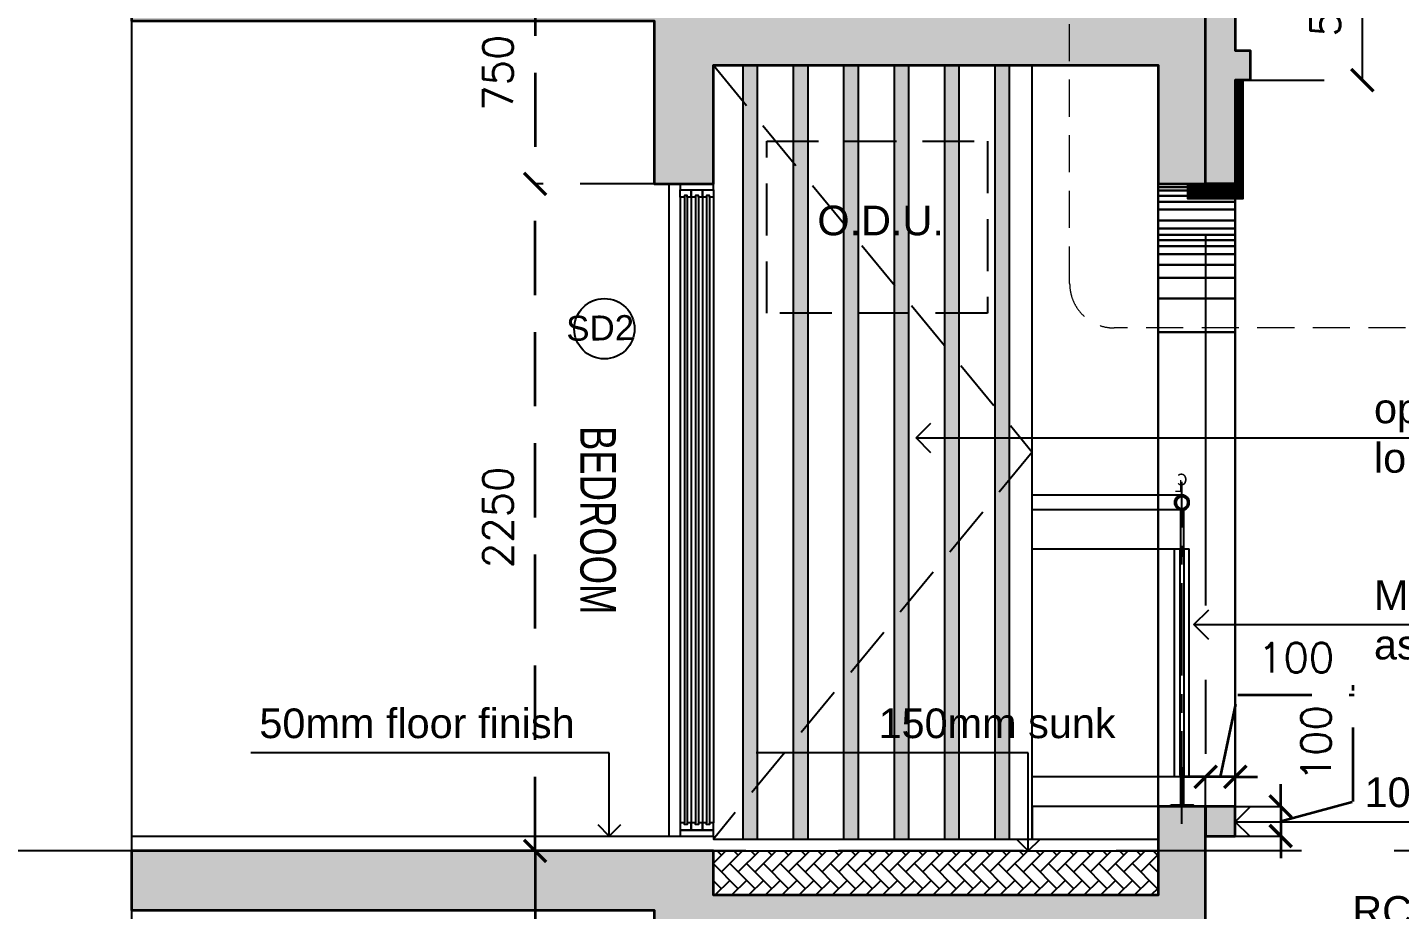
# Model space of a CAD drawing. Header units: millimetres. Extents: x 1066295 to 1300022, y -5734212 to -5454663.
# Drawn here: x 1138805 to 1143433, y -5544191 to -5541216 of the extents above; entities that cross this region are included whole.
import ezdxf
from ezdxf.enums import TextEntityAlignment as Align

# ---------------------------------------------------------------- set-up
doc = ezdxf.new("R2010")
doc.units = ezdxf.units.MM
doc.header["$LTSCALE"] = 1000
doc.header["$MEASUREMENT"] = 0
for name, pattern in [('AUDIT_D_120904163729-0', [0]), ('T9_PROFILE SECTIONS$0$( Hidden )', [0.375, 0.25, -0.125]), ('T9_PROFILE SECTIONS$0$AUDIT_D_120904163729-0', [0]), ('T9_PROFILE SECTIONS$0$CENTER', [2, 1.25, -0.25, 0.25, -0.25]), ('T9_PROFILE SECTIONS$0$HIDDEN', [0.375, 0.25, -0.125]), ('T9_PROFILE SECTIONS$0$HIDDEN2', [0.1875, 0.125, -0.0625]), ('T9_PROFILE SECTIONS$0$T10(T7 IS SIMILAR BUT MIRROR) - DIMENSION & TEXTING$0$HIDDEN', [0.375, 0.25, -0.125]), ('T9_PROFILE SECTIONS$0$T8_PROFILE SECTIONS$0$HIDDEN', [0.375, 0.25, -0.125]), ('T9_PROFILE SECTIONS$0$T8_PROFILE SECTIONS$0$PHANTOM2', [1.25, 0.625, -0.125, 0.125, -0.125, 0.125, -0.125])]:
    doc.linetypes.add(name, pattern=pattern)
doc.layers.get('0').update_dxf_attribs({"linetype": 'AUDIT_D_120904163729-0'})
for name, color, linetype in [('T9_PROFILE SECTIONS$0$a-alu frame', 4, 'Continuous'), ('T9_PROFILE SECTIONS$0$A-DIM', 2, 'Continuous'), ('T9_PROFILE SECTIONS$0$a-ele', 8, 'Continuous'), ('T9_PROFILE SECTIONS$0$A-SUNK SLAB', 251, 'T9_PROFILE SECTIONS$0$AUDIT_D_120904163729-0'), ('T9_PROFILE SECTIONS$0$a-window', 5, 'Continuous'), ('T9_PROFILE SECTIONS$0$DETAIL TEXT', 84, 'T9_PROFILE SECTIONS$0$HIDDEN'), ('T9_PROFILE SECTIONS$0$Elev 01', 8, 'Continuous'), ('T9_PROFILE SECTIONS$0$ELEV 5', 8, 'Continuous'), ('T9_PROFILE SECTIONS$0$F.F.L', 36, 'Continuous'), ('T9_PROFILE SECTIONS$0$GLASS', 5, 'Continuous'), ('T9_PROFILE SECTIONS$0$HATCH 150', 8, 'Continuous'), ('T9_PROFILE SECTIONS$0$Leader', 2, 'T9_PROFILE SECTIONS$0$AUDIT_D_120904163729-0'), ('T9_PROFILE SECTIONS$0$LEVEL', 7, 'Continuous'), ('T9_PROFILE SECTIONS$0$T10(T7 IS SIMILAR BUT MIRROR) - DIMENSION & TEXTING$0$A-DIMENSIONS', 2, 'T9_PROFILE SECTIONS$0$T10(T7 IS SIMILAR BUT MIRROR) - DIMENSION & TEXTING$0$HIDDEN'), ('T9_PROFILE SECTIONS$0$T8_PROFILE SECTIONS$0$A-BUILDING LINE TURNS HERE', 252, 'T9_PROFILE SECTIONS$0$T8_PROFILE SECTIONS$0$PHANTOM2'), ('T9_PROFILE SECTIONS$0$TEXT ROOM', 7, 'Continuous'), ('T9_PROFILE SECTIONS$0$TYPICAL UNITS$0$a-door-no', 104, 'Continuous')]:
    doc.layers.add(name, color=color, linetype=linetype)
for name, color, linetype, lineweight in [('T9_PROFILE SECTIONS$0$A-DIMENSION', 2, 'Continuous', 35), ('T9_PROFILE SECTIONS$0$A-SLAB', 3, 'Continuous', 35), ('T9_PROFILE SECTIONS$0$a-Text', 4, 'Continuous', 0), ('T9_PROFILE SECTIONS$0$ele', 1, 'Continuous', 30), ('T9_PROFILE SECTIONS$0$R0-18-10-2014-T1-1st Podium Floor Plan$0$Text', 7, 'Continuous', 0), ('T9_PROFILE SECTIONS$0$T8_PROFILE SECTIONS$0$A-DIMENSION', 2, 'Continuous', 35)]:
    doc.layers.add(name, color=color, linetype=linetype, lineweight=lineweight)
doc.styles.add('T9_PROFILE SECTIONS$0$arial', font='sanss___.ttf')
doc.styles.add('T9_PROFILE SECTIONS$0$ARIAL ARROW', font='arial.ttf')
doc.styles.add('T9_PROFILE SECTIONS$0$Romans 1', font='romans.shx', dxfattribs={"height": 100})
doc.styles.add('T9_PROFILE SECTIONS$0$RSP_TXT 500', font='swisscl.ttf', dxfattribs={"height": 250})
doc.styles.add('T9_PROFILE SECTIONS$0$T8_PROFILE SECTIONS$0$Romans 1', font='romans.shx', dxfattribs={"height": 100})
doc.styles.add('T9_PROFILE SECTIONS$0$TYPICAL UNITS$0$LODHA STANDERD', font='sanss___.ttf')
doc.dimstyles.new('T9_PROFILE SECTIONS$0$ALPINE S', dxfattribs={"dimscale": 0, "dimtxt": 100, "dimasz": 75, "dimexe": 0, "dimexo": 0, "dimgap": 75, "dimtad": 1, "dimdec": 0, "dimzin": 0, "dimdsep": 46, "dimtxsty": 'T9_PROFILE SECTIONS$0$Romans 1', "dimblk": 'T9_PROFILE SECTIONS$0$_ArchTick', "dimcen": 0.09, "dimclrd": 256, "dimclre": 256, "dimclrt": 7, "dimadec": 0, "dimazin": 0, "dimtfac": 1, "dimtdec": 0, "dimtofl": 0, "dimtmove": 1, "dimatfit": 0, "dimldrblk": 'T9_PROFILE SECTIONS$0$_Open90', "dimfxl": 1, "dimtolj": 1, "dimtzin": 0, "dimarcsym": 0})
doc.dimstyles.new('T9_PROFILE SECTIONS$0$T8_PROFILE SECTIONS$0$ALPINE S', dxfattribs={"dimscale": 0, "dimtxt": 100, "dimasz": 75, "dimexe": 0, "dimexo": 0, "dimgap": 75, "dimtad": 1, "dimdec": 0, "dimzin": 0, "dimdsep": 46, "dimtxsty": 'T9_PROFILE SECTIONS$0$T8_PROFILE SECTIONS$0$Romans 1', "dimblk": 'T9_PROFILE SECTIONS$0$T8_PROFILE SECTIONS$0$_ArchTick', "dimcen": 0.09, "dimclrd": 256, "dimclre": 256, "dimclrt": 7, "dimadec": 0, "dimazin": 0, "dimtfac": 1, "dimtdec": 0, "dimtofl": 0, "dimtmove": 1, "dimatfit": 0, "dimldrblk": 'T9_PROFILE SECTIONS$0$T8_PROFILE SECTIONS$0$_Open90', "dimfxl": 1, "dimtolj": 1, "dimtzin": 0, "dimarcsym": 0})

# ---------------------------------------------------------------- blocks, each defined once
blk = doc.blocks.new('T9_PROFILE SECTIONS$0$_ArchTick')
at = {"color": 0, "linetype": 'ByBlock', "const_width": 0.15}
blk.add_lwpolyline([(-0.5, -0.5), (0.5, 0.5)], dxfattribs=at)
blk = doc.blocks.new('*D705')
at = {"layer": 'T9_PROFILE SECTIONS$0$A-DIMENSION', "linetype": 'T9_PROFILE SECTIONS$0$HIDDEN', "lineweight": -2, "transparency": 16777216}
for p, q in [((1142663.9, -5538595.1), (1142262.2, -5538595.1)), ((1142663.9, -5539345.1), (1142262.2, -5539345.1))]:
    blk.add_line(p, q, dxfattribs=at)
at = {"layer": 'T9_PROFILE SECTIONS$0$A-DIMENSION', "linetype": 'T9_PROFILE SECTIONS$0$HIDDEN', "transparency": 16777216}
blk.add_line((1142262.2, -5538595.1), (1142262.2, -5539345.1), dxfattribs=at)
at = {"layer": 'T9_PROFILE SECTIONS$0$A-DIMENSION', "linetype": 'ByBlock', "transparency": 16777216, "xscale": 75, "yscale": 75, "zscale": 75}
for p, rotation in [((1142262.2, -5538595.1), 90), ((1142262.2, -5539345.1), 270)]:
    blk.add_blockref('T9_PROFILE SECTIONS$0$_ArchTick', p, dxfattribs=dict(at, rotation=rotation))
at = {"layer": 'T9_PROFILE SECTIONS$0$A-DIMENSION', "color": 7, "linetype": 'ByBlock', "transparency": 16777216, "insert": (1142137.2, -5538970.1), "char_height": 100, "attachment_point": 5, "rotation": 90, "style": 'T9_PROFILE SECTIONS$0$Romans 1'}
blk.add_mtext('\\A1;750', dxfattribs=at)
blk = doc.blocks.new('T9_PROFILE SECTIONS$0$_Open90')
at = {"color": 0, "linetype": 'ByBlock', "lineweight": -2}
for p, q in [((0, 0), (-1, 0)), ((-0.5, 0.5), (0, 0)), ((0, 0), (-0.5, -0.5))]:
    blk.add_line(p, q, dxfattribs=at)
blk = doc.blocks.new('T9_PROFILE SECTIONS$0$window with railing')
at = {"layer": 'T9_PROFILE SECTIONS$0$a-ele'}
blk.add_lwpolyline([(-11244.9, -340863.7), (-11244.9, -338663.7)], dxfattribs=at)
at = {"layer": 'T9_PROFILE SECTIONS$0$a-window', "color": 250}
for p, q in [((-11394.9, -338708.7), (-11394.9, -340818.7)), ((-11381.6, -338708.7), (-11381.6, -340818.7)), ((-11371.6, -338708.7), (-11371.6, -340818.7))]:
    blk.add_line(p, q, dxfattribs=at)
at = {"layer": 'T9_PROFILE SECTIONS$0$a-window', "color": 1}
for p, q in [((-11357.4, -338708.7), (-11357.4, -340818.7)), ((-11319.9, -338708.7), (-11319.9, -340818.7)), ((-11319.9, -338708.7), (-11319.9, -340818.7)), ((-11282.4, -338708.7), (-11282.4, -340818.7))]:
    blk.add_line(p, q, dxfattribs=at)
at = {"layer": 'T9_PROFILE SECTIONS$0$a-window', "color": 5}
for p, q in [((-11344.1, -338708.7), (-11344.1, -340818.7)), ((-11334.1, -338708.7), (-11334.1, -340818.7)), ((-11306.6, -338708.7), (-11306.6, -340818.7)), ((-11296.6, -338708.7), (-11296.6, -340818.7))]:
    blk.add_line(p, q, dxfattribs=at)
at = {"layer": 'T9_PROFILE SECTIONS$0$a-window', "color": 4}
for points in [[(-11394.9, -338683.7), (-11394.9, -338663.7), (-11282.4, -338663.7), (-11282.4, -338683.7)], [(-11371.6, -338708.7), (-11357.4, -338708.7), (-11357.4, -338683.7), (-11394.9, -338683.7), (-11394.9, -338708.7), (-11381.6, -338708.7), (-11381.6, -338702.7), (-11371.6, -338702.7)], [(-11334.1, -338708.7), (-11319.9, -338708.7), (-11319.9, -338683.7), (-11357.4, -338683.7), (-11357.4, -338708.7), (-11344.1, -338708.7), (-11344.1, -338702.7), (-11334.1, -338702.7)], [(-11296.6, -338708.7), (-11282.4, -338708.7), (-11282.4, -338683.7), (-11319.9, -338683.7), (-11319.9, -338708.7), (-11306.6, -338708.7), (-11306.6, -338702.7), (-11296.6, -338702.7)], [(-11371.6, -340818.7), (-11357.4, -340818.7), (-11357.4, -340843.7), (-11394.9, -340843.7), (-11394.9, -340818.7), (-11381.6, -340818.7), (-11381.6, -340824.7), (-11371.6, -340824.7)], [(-11334.1, -340818.7), (-11319.9, -340818.7), (-11319.9, -340843.7), (-11357.4, -340843.7), (-11357.4, -340818.7), (-11344.1, -340818.7), (-11344.1, -340824.7), (-11334.1, -340824.7)], [(-11296.6, -340818.7), (-11282.4, -340818.7), (-11282.4, -340843.7), (-11319.9, -340843.7), (-11319.9, -340818.7), (-11306.6, -340818.7), (-11306.6, -340824.7), (-11296.6, -340824.7)], [(-11394.9, -340863.7), (-11394.9, -340843.7), (-11282.4, -340843.7), (-11282.4, -340863.7)]]:
    blk.add_lwpolyline(points, close=True, dxfattribs=at)
blk = doc.blocks.new('T9_PROFILE SECTIONS$0$A$C6E3644B4')
at = {"layer": 'T9_PROFILE SECTIONS$0$A-DIM', "ltscale": 0.7}
h = blk.add_hatch(color=8, dxfattribs=at)
edge = h.paths.add_edge_path()
edge.add_arc((0, 1025), 25, 0, 360)
edge = h.paths.add_edge_path(flags=17)
edge.add_arc((0, 1025), 20, 0, 360)
for points in [[(6, 868.7), (-6, 868.7), (-6, 843.7), (6, 843.7)], [(6, 130), (-6, 130), (-6, 105), (6, 105)]]:
    blk.add_hatch(color=8, dxfattribs=at).paths.add_polyline_path(points)
at = {"layer": 'T9_PROFILE SECTIONS$0$A-DIM', "color": 5, "linetype": 'T9_PROFILE SECTIONS$0$CENTER', "ltscale": 0.25}
blk.add_line((0, -59), (0, 1094.7), dxfattribs=at)
at = {"layer": 'T9_PROFILE SECTIONS$0$A-DIM', "ltscale": 0.7}
for p, q in [((-5, 1000.1), (-5, 868.4)), ((5, 1000.1), (5, 868.4)), ((25, 868.4), (-25, 868.4)), ((-25, 100.4), (-25, 868.4)), ((25, 100.4), (25, 868.4)), ((25, 100.4), (-25, 100.4)), ((-5, 100.4), (-5, 5)), ((5, 100.4), (5, 5))]:
    blk.add_line(p, q, dxfattribs=at)
blk.add_lwpolyline([(37.5, 5), (-37.5, 5), (-37.5, 0), (37.5, 0)], close=True, dxfattribs=at)
for radius in [25, 20]:
    blk.add_circle((0, 1025), radius, dxfattribs=at)
at = {"layer": 'T9_PROFILE SECTIONS$0$GLASS', "ltscale": 0.7}
for points in [[(-6, 868.4), (-6, 843.7), (6, 843.7), (6, 868.4)], [(-6, 105), (6, 105), (6, 868.4), (-6, 868.4)], [(-6, 130), (-6, 105), (6, 105), (6, 130)]]:
    blk.add_lwpolyline(points, close=True, dxfattribs=at)
at = {"layer": 'T9_PROFILE SECTIONS$0$DETAIL TEXT', "color": 0, "char_height": 40, "width": 489.252, "attachment_point": 1, "style": 'T9_PROFILE SECTIONS$0$arial'}
for s, insert in [('{\\fCalibri|b0|i0|c0|p34;C}', (-17.8, 1122.7)), ('{\\fCalibri|b0|i0|c0|p34;L}', (-2.8, 1100.5))]:
    blk.add_mtext(s, dxfattribs=dict(at, insert=insert))
blk = doc.blocks.new('*D249')
at = {"layer": 'T9_PROFILE SECTIONS$0$A-DIMENSION', "linetype": 'T9_PROFILE SECTIONS$0$HIDDEN', "lineweight": -2, "transparency": 16777216}
for p, q in [((-51353.9, 283661.7), (-51755.7, 283661.7)), ((-51353.9, 282911.7), (-51755.7, 282911.7))]:
    blk.add_line(p, q, dxfattribs=at)
at = {"layer": 'T9_PROFILE SECTIONS$0$A-DIMENSION', "linetype": 'T9_PROFILE SECTIONS$0$HIDDEN', "transparency": 16777216}
blk.add_line((-51755.7, 283661.7), (-51755.7, 282911.7), dxfattribs=at)
at = {"layer": 'T9_PROFILE SECTIONS$0$A-DIMENSION', "linetype": 'ByBlock', "transparency": 16777216, "xscale": 75, "yscale": 75, "zscale": 75}
for p, rotation in [((-51755.7, 283661.7), 90), ((-51755.7, 282911.7), 270)]:
    blk.add_blockref('T9_PROFILE SECTIONS$0$_ArchTick', p, dxfattribs=dict(at, rotation=rotation))
at = {"layer": 'T9_PROFILE SECTIONS$0$A-DIMENSION', "color": 7, "linetype": 'ByBlock', "transparency": 16777216, "insert": (-51880.7, 283286.7), "char_height": 100, "attachment_point": 5, "rotation": 90, "style": 'T9_PROFILE SECTIONS$0$Romans 1'}
blk.add_mtext('\\A1;750', dxfattribs=at)
blk = doc.blocks.new('*D250')
at = {"layer": 'T9_PROFILE SECTIONS$0$A-DIMENSION', "linetype": 'T9_PROFILE SECTIONS$0$HIDDEN', "lineweight": -2, "transparency": 16777216}
for p, q in [((-51353.9, 285911.7), (-51755.7, 285911.7)), ((-51353.9, 283661.7), (-51755.7, 283661.7))]:
    blk.add_line(p, q, dxfattribs=at)
at = {"layer": 'T9_PROFILE SECTIONS$0$A-DIMENSION', "linetype": 'T9_PROFILE SECTIONS$0$HIDDEN', "transparency": 16777216}
blk.add_line((-51755.7, 283661.7), (-51755.7, 285911.7), dxfattribs=at)
at = {"layer": 'T9_PROFILE SECTIONS$0$A-DIMENSION', "linetype": 'ByBlock', "transparency": 16777216, "xscale": 75, "yscale": 75, "zscale": 75}
for p, rotation in [((-51755.7, 285911.7), 90), ((-51755.7, 283661.7), 270)]:
    blk.add_blockref('T9_PROFILE SECTIONS$0$_ArchTick', p, dxfattribs=dict(at, rotation=rotation))
at = {"layer": 'T9_PROFILE SECTIONS$0$A-DIMENSION', "color": 7, "linetype": 'ByBlock', "transparency": 16777216, "insert": (-51880.7, 284786.7), "char_height": 100, "attachment_point": 5, "rotation": 90, "style": 'T9_PROFILE SECTIONS$0$Romans 1'}
blk.add_mtext('\\A1;2250', dxfattribs=at)
blk = doc.blocks.new('T9_PROFILE SECTIONS$0$TYPICAL UNITS$0$B-flat-33')
at = {"layer": 'T9_PROFILE SECTIONS$0$TYPICAL UNITS$0$a-door-no'}
blk.add_ellipse((14107.6, 1401.5), major_axis=(0, -181), ratio=0.999989, dxfattribs=at)
at = {"layer": 'T9_PROFILE SECTIONS$0$TYPICAL UNITS$0$a-door-no', "style": 'T9_PROFILE SECTIONS$0$TYPICAL UNITS$0$LODHA STANDERD', "oblique": 0.00002, "width": 0.999989}
blk.add_attdef('OP1', text='', height=150, rotation=0.75922, dxfattribs=at).set_placement((14117, 1331.6), align=Align.CENTER)
blk = doc.blocks.new('T9_PROFILE SECTIONS$0$T8_PROFILE SECTIONS$0$_ArchTick')
at = {"color": 0, "linetype": 'ByBlock', "const_width": 0.15}
blk.add_lwpolyline([(-0.5, -0.5), (0.5, 0.5)], dxfattribs=at)
blk = doc.blocks.new('*D251')
at = {"layer": 'T9_PROFILE SECTIONS$0$T8_PROFILE SECTIONS$0$A-DIMENSION', "linetype": 'T9_PROFILE SECTIONS$0$T8_PROFILE SECTIONS$0$HIDDEN', "transparency": 16777216}
for p, q in [((-49443.9, 283911.7), (-49385.2, 284188.4)), ((-49385.2, 284188.4), (-48992.3, 284188.4)), ((-49493.9, 283911.7), (-49568.9, 283911.7)), ((-49393.9, 283911.7), (-49493.9, 283911.7)), ((-49393.9, 283911.7), (-49318.9, 283911.7))]:
    blk.add_line(p, q, dxfattribs=at)
at = {"layer": 'T9_PROFILE SECTIONS$0$T8_PROFILE SECTIONS$0$A-DIMENSION', "linetype": 'T9_PROFILE SECTIONS$0$T8_PROFILE SECTIONS$0$HIDDEN', "lineweight": -2, "transparency": 16777216}
for p, q in [((-49493.9, 283811.7), (-49493.9, 283911.7)), ((-49393.9, 283811.7), (-49393.9, 283911.7))]:
    blk.add_line(p, q, dxfattribs=at)
at = {"layer": 'T9_PROFILE SECTIONS$0$T8_PROFILE SECTIONS$0$A-DIMENSION', "linetype": 'ByBlock', "transparency": 16777216, "xscale": 75, "yscale": 75, "zscale": 75}
blk.add_blockref('T9_PROFILE SECTIONS$0$T8_PROFILE SECTIONS$0$_ArchTick', (-49493.9, 283911.7), dxfattribs=at)
at = {"layer": 'T9_PROFILE SECTIONS$0$T8_PROFILE SECTIONS$0$A-DIMENSION', "linetype": 'ByBlock', "transparency": 16777216, "xscale": 75, "yscale": 75, "zscale": 75, "rotation": 180}
blk.add_blockref('T9_PROFILE SECTIONS$0$T8_PROFILE SECTIONS$0$_ArchTick', (-49393.9, 283911.7), dxfattribs=at)
at = {"layer": 'T9_PROFILE SECTIONS$0$T8_PROFILE SECTIONS$0$A-DIMENSION', "color": 7, "linetype": 'ByBlock', "transparency": 16777216, "insert": (-49188.7, 284313.4), "char_height": 100, "attachment_point": 5, "style": 'T9_PROFILE SECTIONS$0$T8_PROFILE SECTIONS$0$Romans 1'}
blk.add_mtext('\\A1;100', dxfattribs=at)
blk = doc.blocks.new('T9_PROFILE SECTIONS$0$T8_PROFILE SECTIONS$0$_Open90')
at = {"color": 0, "linetype": 'ByBlock', "lineweight": -2}
for p, q in [((0, 0), (-1, 0)), ((-0.5, 0.5), (0, 0)), ((0, 0), (-0.5, -0.5))]:
    blk.add_line(p, q, dxfattribs=at)
blk = doc.blocks.new('*D252')
at = {"layer": 'T9_PROFILE SECTIONS$0$T8_PROFILE SECTIONS$0$A-DIMENSION', "linetype": 'T9_PROFILE SECTIONS$0$T8_PROFILE SECTIONS$0$HIDDEN', "transparency": 16777216}
for p, q in [((-48996.2, 283828.2), (-48996.2, 284221.1)), ((-49240.7, 283811.7), (-49240.7, 283886.7)), ((-49240.7, 283761.7), (-48996.2, 283828.2)), ((-49240.7, 283811.7), (-49240.7, 283711.7)), ((-49240.7, 283711.7), (-49240.7, 283636.7))]:
    blk.add_line(p, q, dxfattribs=at)
at = {"layer": 'T9_PROFILE SECTIONS$0$T8_PROFILE SECTIONS$0$A-DIMENSION', "linetype": 'T9_PROFILE SECTIONS$0$T8_PROFILE SECTIONS$0$HIDDEN', "lineweight": -2, "transparency": 16777216}
for p, q in [((-49393.9, 283811.7), (-49240.7, 283811.7)), ((-49393.9, 283711.7), (-49240.7, 283711.7))]:
    blk.add_line(p, q, dxfattribs=at)
at = {"layer": 'T9_PROFILE SECTIONS$0$T8_PROFILE SECTIONS$0$A-DIMENSION', "linetype": 'ByBlock', "transparency": 16777216, "xscale": 75, "yscale": 75, "zscale": 75}
for p, rotation in [((-49240.7, 283811.7), 270), ((-49240.7, 283711.7), 90)]:
    blk.add_blockref('T9_PROFILE SECTIONS$0$T8_PROFILE SECTIONS$0$_ArchTick', p, dxfattribs=dict(at, rotation=rotation))
at = {"layer": 'T9_PROFILE SECTIONS$0$T8_PROFILE SECTIONS$0$A-DIMENSION', "color": 7, "linetype": 'ByBlock', "transparency": 16777216, "insert": (-49121.2, 284024.7), "char_height": 100, "attachment_point": 5, "rotation": 90, "style": 'T9_PROFILE SECTIONS$0$T8_PROFILE SECTIONS$0$Romans 1'}
blk.add_mtext('\\A1;100', dxfattribs=at)
blk = doc.blocks.new('*D719')
at = {"layer": 'T9_PROFILE SECTIONS$0$T10(T7 IS SIMILAR BUT MIRROR) - DIMENSION & TEXTING$0$A-DIMENSIONS', "linetype": 'T9_PROFILE SECTIONS$0$HIDDEN', "lineweight": -2, "transparency": 16777216}
for p, q in [((1144823.9, -5538445.1), (1145052.7, -5538445.1)), ((1144674, -5538995.1), (1145052.7, -5538995.1))]:
    blk.add_line(p, q, dxfattribs=at)
at = {"layer": 'T9_PROFILE SECTIONS$0$T10(T7 IS SIMILAR BUT MIRROR) - DIMENSION & TEXTING$0$A-DIMENSIONS', "lineweight": -2, "transparency": 16777216}
blk.add_line((1145052.7, -5538995.1), (1145052.7, -5538445.1), dxfattribs=at)
at = {"layer": 'T9_PROFILE SECTIONS$0$T10(T7 IS SIMILAR BUT MIRROR) - DIMENSION & TEXTING$0$A-DIMENSIONS', "linetype": 'ByBlock', "lineweight": -2, "transparency": 16777216, "xscale": 75, "yscale": 75, "zscale": 75}
for p, rotation in [((1145052.7, -5538445.1), 90), ((1145052.7, -5538995.1), 270)]:
    blk.add_blockref('T9_PROFILE SECTIONS$0$_ArchTick', p, dxfattribs=dict(at, rotation=rotation))
at = {"layer": 'T9_PROFILE SECTIONS$0$T10(T7 IS SIMILAR BUT MIRROR) - DIMENSION & TEXTING$0$A-DIMENSIONS', "color": 7, "linetype": 'ByBlock', "transparency": 16777216, "insert": (1144927.7, -5538720.1), "char_height": 100, "attachment_point": 5, "rotation": 90, "style": 'T9_PROFILE SECTIONS$0$Romans 1', "bg_fill": 3, "box_fill_scale": 1.25, "bg_fill_color": 256, "bg_fill_true_color": 13158600, "bg_fill_transparency": 0}
blk.add_mtext('\\A1;550', dxfattribs=at)
blk = doc.blocks.new('T9_PROFILE SECTIONS$0$grn')
at = {"layer": 'T9_PROFILE SECTIONS$0$A-SUNK SLAB', "linetype": 'ByBlock'}
h = blk.add_hatch(dxfattribs=at)
h.set_pattern_fill('AR-HBONE', color=256, scale=10)
h.set_pattern_definition([(135, (-5719487.18, -1177142.854), (-56.5685425, 2e-14), [120, -40]), (225, (-5719515.463, -1177114.57), (-56.5685425, 2e-14), [120, -40])])
h.paths.add_polyline_path([(-49653.9, 283511.7), (-51153.9, 283511.7), (-51153.9, 283661.7), (-49653.9, 283661.7)])
at = {"layer": 'T9_PROFILE SECTIONS$0$ELEV 5', "ltscale": 0.7}
h = blk.add_hatch(color=256, dxfattribs=at)
h.dxf.hatch_style = 1
h.paths.add_polyline_path([(-50155, 286311.7), (-50205, 286311.7), (-50205, 283701.7), (-50155, 283701.7)])
h.paths.add_polyline_path([(-50325, 286311.7), (-50375, 286311.7), (-50375, 283701.7), (-50325, 283701.7)])
h.paths.add_polyline_path([(-50495, 286311.7), (-50545, 286311.7), (-50545, 283701.7), (-50495, 283701.7)])
h.paths.add_polyline_path([(-50665, 286311.7), (-50715, 286311.7), (-50715, 283701.7), (-50665, 283701.7)])
h.paths.add_polyline_path([(-50835, 286311.7), (-50885, 286311.7), (-50885, 283701.7), (-50835, 283701.7)])
h.paths.add_polyline_path([(-51005, 286311.7), (-51055, 286311.7), (-51055, 283701.7), (-51005, 283701.7)])
at = {"layer": 'T9_PROFILE SECTIONS$0$HATCH 150'}
h = blk.add_hatch(color=8, dxfattribs=at)
h.dxf.hatch_style = 1
h.paths.add_polyline_path([(-49653.9, 283811.7), (-49653.9, 283661.7), (-49653.9, 283511.7), (-51153.9, 283511.7), (-51153.9, 283661.7), (-53117.3, 283661.7), (-53117.3, 283461.7), (-51353.9, 283461.7), (-51353.9, 282911.7), (-51153.9, 282911.7), (-51153.9, 283311.7), (-49653.9, 283311.7), (-49653.9, 282911.7), (-49493.9, 282911.7), (-49493.9, 283811.7)])
h = blk.add_hatch(dxfattribs=at)
h.set_pattern_fill('AR-SAND', color=8, scale=10)
h.set_pattern_definition([(127.5, (-5719487.179, -1184799.737), (-19.26823769, -0.62993358), [0, -15.2, 0, -17, 0, -16.25]), (97.5, (-5719487.18, -1184799.737), (-28.22146065, 17.69776705), [0, -8.2, 0, -13.7, 0, -5.25]), (57.5, (-5719487.179, -1184812.037), (-0.056590535, 31.141418618), [0, -5, 0, -18, 0, -23.5]), (47.5, (-5719487.18, -1184812.037), (-8.77675565, 30.06126605), [0, -2.5, 0, -11.8, 0, -13.5])])
h.paths.add_polyline_path([(-49493.9, 283011.7), (-49393.9, 283011.7), (-49393.9, 282911.7), (-49493.9, 282911.7)])
h.paths.add_polyline_path([(-49493.9, 283711.7), (-49393.9, 283711.7), (-49393.9, 283811.7), (-49493.9, 283811.7)])
at = {"layer": 'T9_PROFILE SECTIONS$0$A-SLAB', "linetype": 'ByBlock'}
for points in [[(-49653.9, 283811.7), (-49653.9, 283661.7), (-49653.9, 283511.7), (-51153.9, 283511.7), (-51153.9, 283661.7), (-53117.3, 283661.7), (-53117.3, 283461.7), (-51353.9, 283461.7), (-51353.9, 282911.7), (-51153.9, 282911.7), (-51153.9, 283311.7), (-49653.9, 283311.7), (-49653.9, 282911.7), (-49493.9, 282911.7), (-49493.9, 283811.7)], [(-49493.9, 283711.7), (-49393.9, 283711.7), (-49393.9, 283811.7), (-49493.9, 283811.7)]]:
    blk.add_lwpolyline(points, close=True, dxfattribs=at)
at = {"layer": 'T9_PROFILE SECTIONS$0$A-SUNK SLAB', "linetype": 'ByBlock'}
blk.add_lwpolyline([(-49653.9, 283511.7), (-51153.9, 283511.7), (-51153.9, 283661.7), (-49653.9, 283661.7)], close=True, dxfattribs=at)
at = {"layer": 'T9_PROFILE SECTIONS$0$Elev 01', "ltscale": 0.7}
for p, q in [((-49573.9, 284861.7), (-50078.9, 284861.7)), ((-49573.9, 284811.7), (-50078.9, 284811.7)), ((-50078.9, 284680.1), (-49598.9, 284680.1)), ((-50078.9, 283912.1), (-49598.9, 283912.1))]:
    blk.add_line(p, q, dxfattribs=at)
at = {"layer": 'T9_PROFILE SECTIONS$0$Elev 01', "linetype": 'ByBlock'}
for points in [[(-51005, 286311.7), (-51055, 286311.7), (-51055, 283701.7), (-51005, 283701.7)], [(-50835, 286311.7), (-50885, 286311.7), (-50885, 283701.7), (-50835, 283701.7)], [(-50665, 286311.7), (-50715, 286311.7), (-50715, 283701.7), (-50665, 283701.7)], [(-50495, 286311.7), (-50545, 286311.7), (-50545, 283701.7), (-50495, 283701.7)], [(-50325, 286311.7), (-50375, 286311.7), (-50375, 283701.7), (-50325, 283701.7)], [(-50155, 286311.7), (-50205, 286311.7), (-50205, 283701.7), (-50155, 283701.7)]]:
    blk.add_lwpolyline(points, close=True, dxfattribs=at)
blk.add_lwpolyline([(-49653.9, 283811.7), (-50078.9, 283811.7), (-50078.9, 283701.7)], dxfattribs=at)
at = {"layer": 'T9_PROFILE SECTIONS$0$ELEV 5', "ltscale": 0.7}
for p, q in [((-50078.9, 283701.7), (-50078.9, 286311.7)), ((-49393.9, 283811.7), (-49393.9, 285911.7))]:
    blk.add_line(p, q, dxfattribs=at)
at = {"layer": 'T9_PROFILE SECTIONS$0$ELEV 5', "linetype": 'T9_PROFILE SECTIONS$0$( Hidden )', "ltscale": 0.7}
blk.add_lwpolyline([(-51153.9, 286311.7), (-50078.9, 285006.7), (-51153.9, 283701.7)], dxfattribs=at)
blk.add_lwpolyline([(-50974.2, 286055.2), (-50230.2, 286055.2), (-50230.2, 285475.2), (-50974.2, 285475.2)], close=True, dxfattribs=at)
at = {"layer": 'T9_PROFILE SECTIONS$0$F.F.L', "linetype": 'Continuous', "ltscale": 0.1}
blk.add_lwpolyline([(-53117.3, 283711.7), (-51153.9, 283711.7), (-51153.9, 283701.7), (-49653.9, 283701.7)], dxfattribs=at)
at = {"layer": 'T9_PROFILE SECTIONS$0$a-alu frame', "linetype": 'Continuous', "xscale": -1}
blk.add_blockref('T9_PROFILE SECTIONS$0$window with railing', (-62548.8, 624575.4), dxfattribs=at)
at = {"layer": 'T9_PROFILE SECTIONS$0$A-SLAB', "linetype": 'ByBlock', "xscale": -1}
blk.add_blockref('T9_PROFILE SECTIONS$0$A$C6E3644B4', (-49573.9, 283811.7), dxfattribs=at)
at = {"layer": 'T9_PROFILE SECTIONS$0$TEXT ROOM', "ltscale": 0.1}
ref = blk.add_blockref('T9_PROFILE SECTIONS$0$TYPICAL UNITS$0$B-flat-33', (-59457.5, 284634.6), dxfattribs=dict(at, xscale=0.5625, yscale=0.5625, zscale=0.5625))
ref.add_attrib('OP1', 'SD2', dxfattribs={"layer": 'T9_PROFILE SECTIONS$0$TYPICAL UNITS$0$a-door-no', "height": 84.37, "rotation": 0.7592, "style": 'T9_PROFILE SECTIONS$0$TYPICAL UNITS$0$LODHA STANDERD', "oblique": 0, "width": 0.999989}).set_placement((-51535.6, 285383.4), align=Align.CENTER)
at = {"layer": 'T9_PROFILE SECTIONS$0$a-Text', "insert": (-51483.1, 284459.4), "char_height": 120, "attachment_point": 3, "rotation": 270, "style": 'T9_PROFILE SECTIONS$0$RSP_TXT 500'}
blk.add_mtext_dynamic_manual_height_columns('BEDROOM', width=1106.248, gutter_width=500, heights=[0], dxfattribs=at)
at = {"layer": 'T9_PROFILE SECTIONS$0$R0-18-10-2014-T1-1st Podium Floor Plan$0$Text', "char_height": 100, "width": 1133.401, "style": 'T9_PROFILE SECTIONS$0$ARIAL ARROW'}
for s, insert, attachment_point in [('O.D.U.', (-50803.5, 285838.2), 1), ('openable louvered panel', (-48926, 285204.2), 1), ('M.S railing \\Pas per detail\\P  ', (-48926, 284574.2), 1), ('50mm floor finish   ', (-51622.2, 284142), 3), ('150mm sunk', (-49797.6, 284142), 3), ('100mm projection\\P  ', (-48957.8, 283909.2), 1), ('RCC pardi', (-48999.3, 283509.2), 1)]:
    blk.add_mtext(s, dxfattribs=dict(at, insert=insert, attachment_point=attachment_point))
at = {"layer": 'T9_PROFILE SECTIONS$0$A-DIMENSION', "linetype": 'ByBlock'}
for base, p2, picture, middle in [((-51755.7, 285911.7, 0), (-51353.9, 285911.7, 0), '*D250', (-51880.7, 284786.7, 0)), ((-51755.7, 282911.7, 0), (-51353.9, 282911.7, 0), '*D249', (-51880.7, 283286.7, 0))]:
    dim = blk.add_linear_dim(base=base, p1=(-51353.9, 283661.7, 0), p2=p2, angle=90, dimstyle='T9_PROFILE SECTIONS$0$ALPINE S', override={"dimscale": 1, "dimfxl": 5, "dimlwd": 65535, "dimarcsym": 1}, dxfattribs=at)
    dim.commit()
    dim.dimension.update_dxf_attribs({"geometry": picture, "text_midpoint": middle})
at = {"layer": 'T9_PROFILE SECTIONS$0$T8_PROFILE SECTIONS$0$A-DIMENSION', "linetype": 'ByBlock'}
dim = blk.add_linear_dim(base=(-49493.9, 283911.7), p1=(-49393.9, 283811.7, 0), p2=(-49493.9, 283811.7, 0), dimstyle='T9_PROFILE SECTIONS$0$T8_PROFILE SECTIONS$0$ALPINE S', override={"dimscale": 1, "dimfxl": 5, "dimlwd": 65535, "dimarcsym": 1}, dxfattribs=at)
dim.commit()
dim.dimension.update_dxf_attribs({"geometry": '*D251', "text_midpoint": (-49310.2, 284188.4), "dimtype": 128})
dim = blk.add_linear_dim(base=(-49240.7, 283711.7), p1=(-49393.9, 283811.7), p2=(-49393.9, 283711.7, 0), angle=90, dimstyle='T9_PROFILE SECTIONS$0$T8_PROFILE SECTIONS$0$ALPINE S', override={"dimscale": 1, "dimfxl": 5, "dimlwd": 65535, "dimarcsym": 1}, dxfattribs=at)
dim.commit()
dim.dimension.update_dxf_attribs({"geometry": '*D252', "text_midpoint": (-48996.2, 283903.2), "dimtype": 128})
at = {"layer": 'T9_PROFILE SECTIONS$0$Leader'}
for points, override in [([(-50470.7, 285054.8, 0), (-48133.7, 285054.8, 0)], {"dimscale": 1, "dimasz": 100, "dimtad": 0, "dimclrd": 256}), ([(-49533.6, 284424.8, 0), (-48133.7, 284424.8, 0)], {"dimscale": 1, "dimasz": 100, "dimtad": 0, "dimclrd": 256}), ([(-51505.5, 283711.7, 0), (-51505.5, 283992.6, 0), (-52714.1, 283992.6, 0)], {"dimscale": 1, "dimtad": 0}), ([(-50092.2, 283661.7, 0), (-50092.2, 283992.6, 0), (-51009.6, 283992.6, 0)], {"dimscale": 1, "dimtad": 0}), ([(-49393.9, 283759.8, 0), (-48957.8, 283759.8, 0), (-47849.6, 283759.8, 0)], {"dimscale": 1, "dimasz": 100, "dimtad": 0})]:
    blk.add_leader(points, dimstyle='T9_PROFILE SECTIONS$0$ALPINE S', override=override, dxfattribs=at)
blk = doc.blocks.new('T9_PROFILE SECTIONS')
at = {"layer": 'T9_PROFILE SECTIONS$0$HATCH 150'}
h = blk.add_hatch(color=8, dxfattribs=at)
h.dxf.hatch_style = 1
h.paths.add_polyline_path([(1144363.9495, -5538445.054), (1144363.9495, -5538595.054), (1144363.9495, -5538745.054), (1142863.9495, -5538745.054), (1142863.9495, -5538595.054), (1140900.5757, -5538595.054), (1140900.5757, -5538795.054), (1142663.9495, -5538795.054), (1142663.9495, -5539345.054), (1142863.9495, -5539345.054), (1142863.9495, -5538945.054), (1144363.9495, -5538945.054), (1144363.9495, -5539345.054), (1144523.9495, -5539345.054), (1144523.9495, -5538445.054)])
h = blk.add_hatch(dxfattribs=at)
h.set_pattern_fill('AR-SAND', color=8, scale=10, angle=450)
h.set_pattern_definition([(217.5, (-4531963.853, -7254177.988), (0.62993358, -19.26823769), [0, -15.2, 0, -17, 0, -16.25]), (187.5, (-4531963.853, -7254177.988), (-17.69776705, -28.22146065), [0, -8.2, 0, -13.7, 0, -5.25]), (147.5, (-4531951.553, -7254177.988), (-31.141418618, -0.056590535), [0, -5, 0, -18, 0, -23.5]), (137.5, (-4531951.553, -7254177.988), (-30.06126605, -8.77675565), [0, -2.5, 0, -11.8, 0, -13.5])])
h.paths.add_polyline_path([(1144523.9495, -5539345.408), (1144523.9495, -5539345.054), (1144523.9495, -5538445.054), (1144823.9495, -5538445.054), (1144823.9495, -5538545.0546), (1144748.9791, -5538545.0546), (1144748.9791, -5538720.055), (1144623.9791, -5538720.055), (1144623.9791, -5538895.0546), (1144673.9791, -5538895.0546), (1144673.9791, -5538995.055), (1144623.9003, -5538995.0673), (1144623.9864, -5539345.408)])
at = {"layer": 'T9_PROFILE SECTIONS$0$T10(T7 IS SIMILAR BUT MIRROR) - DIMENSION & TEXTING$0$A-DIMENSIONS', "linetype": 'ByBlock'}
h = blk.add_hatch(dxfattribs=at)
h.set_pattern_fill('ANSI31', color=256, scale=25)
h.set_pattern_definition([(45, (24790.1686, 130000), (-2.2097086912, 2.2097086912), [])])
edge = h.paths.add_edge_path()
edge.add_line((1144464.85, -5539345.054), (1144623.9462, -5539345.0332))
edge.add_line((1144623.9462, -5539345.0332), (1144623.9003, -5538995.0673))
edge.add_line((1144623.9003, -5538995.0673), (1144648.9397, -5538995.0611))
edge.add_line((1144648.9397, -5538995.0611), (1144648.9397, -5539395.0541))
edge.add_line((1144648.9397, -5539395.0541), (1144463.9126, -5539395.0541))
edge.add_line((1144463.9126, -5539395.0541), (1144463.9126, -5539345.408))
at = {"layer": 'T9_PROFILE SECTIONS$0$A-SLAB', "linetype": 'ByBlock'}
for points in [[(1144363.9495, -5538445.054), (1144363.9495, -5538595.054), (1144363.9495, -5538745.054), (1142863.9495, -5538745.054), (1142863.9495, -5538595.054), (1140900.5757, -5538595.054), (1140900.5757, -5538795.054), (1142663.9495, -5538795.054), (1142663.9495, -5539345.054), (1142863.9495, -5539345.054), (1142863.9495, -5538945.054), (1144363.9495, -5538945.054), (1144363.9495, -5539345.054), (1144523.9495, -5539345.054), (1144523.9495, -5538445.054)], [(1144523.9495, -5539345.408), (1144523.9495, -5539345.054), (1144523.9495, -5539345.054), (1144523.9495, -5538445.054), (1144823.9495, -5538445.054), (1144823.9495, -5538545.0546), (1144748.9791, -5538545.0546), (1144748.9791, -5538720.055), (1144623.9791, -5538720.055), (1144623.9791, -5538895.0546), (1144673.9791, -5538895.0546), (1144673.9791, -5538995.055), (1144623.9003, -5538995.0673), (1144623.9864, -5539345.408)]]:
    blk.add_lwpolyline(points, close=True, dxfattribs=at)
at = {"layer": 'T9_PROFILE SECTIONS$0$ele', "color": 8}
for p, q in [((1144623.9495, -5539345.408), (1144363.9126, -5539345.408)), ((1144363.9126, -5539356.3056), (1144623.9495, -5539356.3056)), ((1144363.9126, -5539367.2032), (1144623.9495, -5539367.2032)), ((1144363.9126, -5539385.2759), (1144623.9495, -5539385.2759)), ((1144363.9126, -5539405.6103), (1144623.9495, -5539405.6103)), ((1144363.9126, -5539431.7557), (1144623.9495, -5539431.7557)), ((1144363.9126, -5539468.0662), (1144623.9495, -5539468.0662)), ((1144623.9495, -5539495.408), (1144363.9126, -5539495.408)), ((1144363.9126, -5539517.2032), (1144623.9495, -5539517.2032)), ((1144363.9126, -5539535.2759), (1144623.9495, -5539535.2759)), ((1144363.9126, -5539555.6103), (1144623.9495, -5539555.6103)), ((1144363.9126, -5539581.7557), (1144623.9495, -5539581.7557)), ((1144363.9126, -5539581.9021), (1144623.9495, -5539581.9021)), ((1144363.9126, -5539618.0662), (1144623.9495, -5539618.0662)), ((1144363.9126, -5539661.6886), (1144623.9495, -5539661.6886)), ((1144363.9126, -5539731.9021), (1144623.9495, -5539731.9021)), ((1144363.9126, -5539845.054), (1144623.9495, -5539845.054))]:
    blk.add_line(p, q, dxfattribs=at)
blk.add_lwpolyline([(1144623.9495, -5539345.408), (1144363.9126, -5539345.408), (1144363.9126, -5541445.0295), (1144623.9495, -5541445.0295)], close=True, dxfattribs=at)
at = {"layer": 'T9_PROFILE SECTIONS$0$ELEV 5', "linetype": 'ByBlock'}
blk.add_line((1144623.9495, -5539345.0541), (1144623.9003, -5538995.0673), dxfattribs=at)
at = {"layer": 'T9_PROFILE SECTIONS$0$LEVEL', "color": 8, "linetype": 'T9_PROFILE SECTIONS$0$HIDDEN2', "ltscale": 5}
blk.add_line((1261097.5948, -5541595.054, -0.01), (1103452.4742, -5541595.054, -0.01), dxfattribs=at)
at = {"layer": 'T9_PROFILE SECTIONS$0$T10(T7 IS SIMILAR BUT MIRROR) - DIMENSION & TEXTING$0$A-DIMENSIONS', "linetype": 'ByBlock', "elevation": -0.01}
blk.add_lwpolyline([(1140900.5757, -5454645), (1140900.5757, -5503374.3228), (1140696.1987, -5503374.3228), (1140696.1987, -5503452.7823), (1141256.4508, -5503452.7823), (1141256.4508, -5503567.8192), (1140900.5757, -5503567.8192), (1140900.5757, -5546585.7855)], dxfattribs=at)
at = {"layer": 'T9_PROFILE SECTIONS$0$T10(T7 IS SIMILAR BUT MIRROR) - DIMENSION & TEXTING$0$A-DIMENSIONS', "linetype": 'ByBlock'}
blk.add_lwpolyline([(1144464.85, -5539345.054), (1144623.9462, -5539345.0332), (1144623.9003, -5538995.0673), (1144648.9397, -5538995.0611), (1144648.9397, -5539395.0541), (1144463.9126, -5539395.0541), (1144463.9126, -5539345.408)], dxfattribs=at)
at = {"layer": 'T9_PROFILE SECTIONS$0$T8_PROFILE SECTIONS$0$A-BUILDING LINE TURNS HERE', "ltscale": 2}
blk.add_line((1144523.9495, -5459517.6317), (1144523.9495, -5549767.0766), dxfattribs=at)
at = {"linetype": 'ByBlock'}
blk.add_blockref('T9_PROFILE SECTIONS$0$grn', (1194017.8308, -5825256.7282), dxfattribs=at)
at = {"layer": 'T9_PROFILE SECTIONS$0$A-DIMENSION', "linetype": 'ByBlock'}
dim = blk.add_linear_dim(base=(1142262.1654, -5539345.054, -0.4204), p1=(1142663.9495, -5538595.054, -0.4304), p2=(1142663.9495, -5539345.054, -0.4304), angle=90, dimstyle='T9_PROFILE SECTIONS$0$ALPINE S', override={"dimscale": 1, "dimfxl": 5, "dimlwd": 65535, "dimarcsym": 1}, dxfattribs=at)
dim.commit()
dim.dimension.update_dxf_attribs({"geometry": '*D705', "text_midpoint": (1142137.1654, -5538970.054, -0.4204)})
at = {"layer": 'T9_PROFILE SECTIONS$0$T10(T7 IS SIMILAR BUT MIRROR) - DIMENSION & TEXTING$0$A-DIMENSIONS', "linetype": 'ByBlock'}
dim = blk.add_linear_dim(base=(1145052.6622, -5538445.054), p1=(1144673.9791, -5538995.055), p2=(1144823.9495, -5538445.054), angle=90, dimstyle='T9_PROFILE SECTIONS$0$ALPINE S', override={"dimscale": 1, "dimfxl": 5, "dimtfill": 1, "dimarcsym": 1}, dxfattribs=at)
dim.commit()
dim.dimension.update_dxf_attribs({"geometry": '*D719', "text_midpoint": (1144927.6622, -5538720.0545)})
at = {"layer": 'T9_PROFILE SECTIONS$0$R0-18-10-2014-T1-1st Podium Floor Plan$0$Text', "linetype": 'T9_PROFILE SECTIONS$0$HIDDEN', "ltscale": 0.5, "elevation": -0.01}
blk.add_lwpolyline([(1145535.6825, -5539099.9839), (1145535.6825, -5539680.9143, -0.414213562), (1145385.6825, -5539830.9143), (1144215.2786, -5539830.9143, -0.414213562), (1144065.2786, -5539680.9143), (1144065.2786, -5538201.8731, -0.414213562), (1144215.2786, -5538051.8731), (1145385.6825, -5538051.8731, -0.414213562), (1145535.6825, -5538201.8731), (1145535.6825, -5539005.2298)], format="xyb", dxfattribs=at)

msp = doc.modelspace()

# ---------------------------------------------------------------- block references
at = {"linetype": 'ByBlock'}
msp.add_blockref('T9_PROFILE SECTIONS', (-1745.2, -2398.4, 0.4), dxfattribs=at)

doc.saveas('drawing.dxf')
